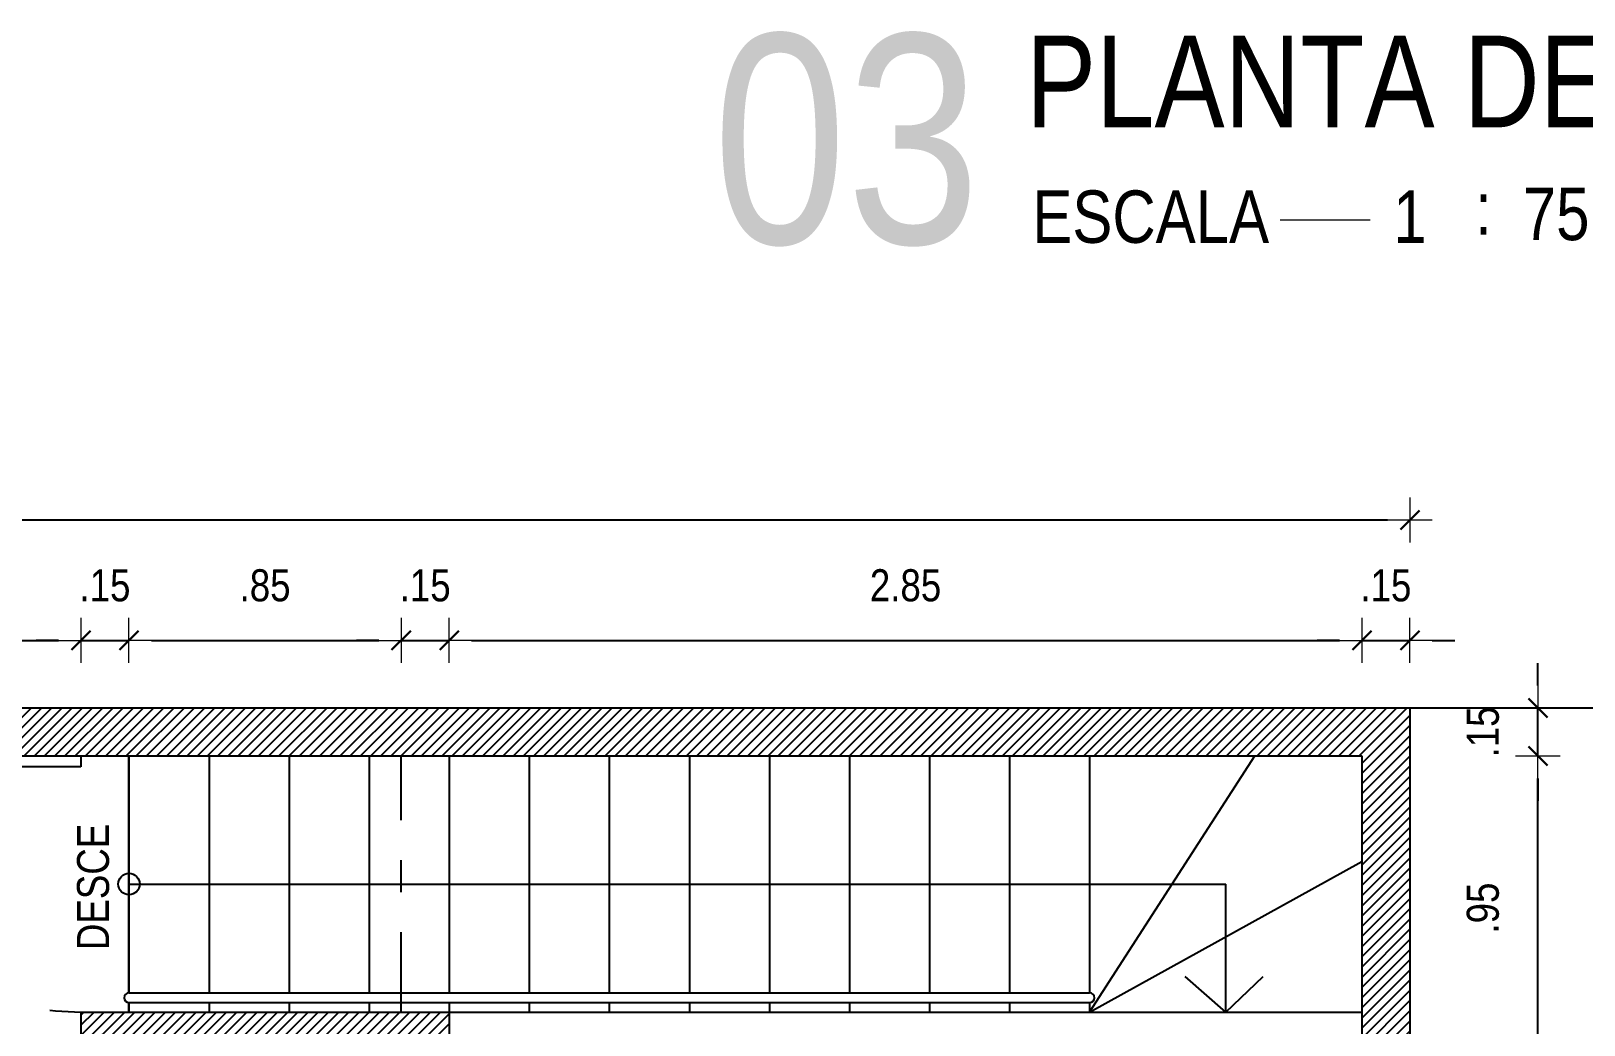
# Model space of a CAD drawing. Extents: x -263 to -176, y -135 to 681.
# Drawn here: x -217.447 to -212.598, y 650.691 to 653.795 of the extents above; entities that cross this region are included whole.
import ezdxf
from ezdxf.enums import TextEntityAlignment as Align

# ---------------------------------------------------------------- set-up
doc = ezdxf.new("R2010")
doc.units = 0
doc.header["$MEASUREMENT"] = 0
doc.header["$PDSIZE"] = -5
doc.linetypes.add('DASHDOT2', pattern=[0.5, 0.25, -0.125, 0, -0.125])
doc.linetypes.add('HIDDEN2', pattern=[0.1875, 0.125, -0.0625])
doc.layers.get('0').update_dxf_attribs({"linetype": 'CONTINUOUS'})
doc.layers.get('Defpoints').update_dxf_attribs({"linetype": 'CONTINUOUS'})
for name, color, linetype in [('COBERTA', 6, 'CONTINUOUS'), ('E-hatch', 8, 'CONTINUOUS'), ('E-txt-g', 3, 'CONTINUOUS'), ('E-TXT-Y', 2, 'CONTINUOUS')]:
    doc.layers.add(name, color=color, linetype=linetype)
for name, color, linetype, lineweight in [('E-Pen-C', 4, 'CONTINUOUS', 15), ('E-Pen-G', 3, 'CONTINUOUS', 30), ('E-Txt-W', 7, 'CONTINUOUS', 20)]:
    doc.layers.add(name, color=color, linetype=linetype, lineweight=lineweight)
doc.styles.add('F2', font='swissc.ttf')
doc.dimstyles.new('DIMENSION-1', dxfattribs={"dimtxt": 0.11, "dimasz": 0.07, "dimexe": 1, "dimexo": 0, "dimgap": 0.12, "dimtad": 1, "dimzin": 7, "dimdsep": 46, "dimtxsty": 'F2', "dimblk1": 'TRACO', "dimblk2": 'TRACO', "dimsah": 1, "dimcen": 1, "dimse1": 1, "dimse2": 1, "dimclrd": 256, "dimclre": 256, "dimclrt": 6, "dimadec": 0, "dimazin": 0, "dimtfac": 1, "dimtix": 1, "dimtmove": 2, "dimatfit": 3, "dimldrblk": 'TRACO', "dimfxl": 1, "dimtolj": 1, "dimtzin": 0, "dimarcsym": 0})

# ---------------------------------------------------------------- blocks, each defined once
blk = doc.blocks.new('TRACO')
at = {"layer": 'E-Pen-C'}
for p, q in [((0, 1), (0, -1)), ((-1, 0), (1, 0))]:
    blk.add_line(p, q, dxfattribs=at)
at = {"layer": 'E-Pen-G'}
blk.add_line((-0.424, -0.424), (0.424, 0.424), dxfattribs=at)
blk = doc.blocks.new('*D400')
at = {"color": 4, "lineweight": -2}
blk.add_line((-212.7416, 650.6505), (-212.7416, 651.4605), dxfattribs=at)
at = {"layer": 'Defpoints', "color": 0, "linetype": 'Continuous'}
for p in [(-213.2913, 651.5305), (-212.7416, 651.5305), (-213.1413, 650.5805)]:
    blk.add_point(p, dxfattribs=at)
at = {"color": 4, "linetype": 'Continuous', "lineweight": -2, "xscale": 0.07, "yscale": 0.07, "zscale": 0.07}
for p, rotation in [((-212.7416, 651.5305), 90), ((-212.7416, 650.5805), 270)]:
    blk.add_blockref('TRACO', p, dxfattribs=dict(at, rotation=rotation))
at = {"color": 4, "linetype": 'Continuous', "insert": (-212.913, 651.0555), "char_height": 0.1, "attachment_point": 5, "rotation": 90, "style": 'F2'}
blk.add_mtext('\\A1;.95', dxfattribs=at)
blk = doc.blocks.new('*D401')
at = {"color": 4, "lineweight": -2}
for p, q in [((-212.7416, 651.7505), (-212.7416, 651.8205)), ((-212.7416, 651.5305), (-212.7416, 651.6805)), ((-212.7416, 651.4605), (-212.7416, 651.3905))]:
    blk.add_line(p, q, dxfattribs=at)
at = {"layer": 'Defpoints', "color": 0, "linetype": 'Continuous'}
for p in [(-213.1413, 651.6805), (-212.7416, 651.6805), (-213.2913, 651.5305)]:
    blk.add_point(p, dxfattribs=at)
at = {"color": 4, "linetype": 'Continuous', "lineweight": -2, "xscale": 0.07, "yscale": 0.07, "zscale": 0.07}
for p, rotation in [((-212.7416, 651.6805), 270), ((-212.7416, 651.5305), 90)]:
    blk.add_blockref('TRACO', p, dxfattribs=dict(at, rotation=rotation))
at = {"color": 4, "linetype": 'Continuous', "insert": (-212.913, 651.6055), "char_height": 0.1, "attachment_point": 5, "rotation": 90, "style": 'F2'}
blk.add_mtext('\\A1;.15', dxfattribs=at)
blk = doc.blocks.new('*D402')
at = {"color": 4, "lineweight": -2}
blk.add_line((-212.4292, 647.7505), (-212.4292, 651.6105), dxfattribs=at)
at = {"layer": 'Defpoints', "color": 0, "linetype": 'Continuous'}
for p in [(-213.1413, 651.6805), (-212.4292, 651.6805), (-213.1413, 647.6805)]:
    blk.add_point(p, dxfattribs=at)
at = {"color": 4, "linetype": 'Continuous', "lineweight": -2, "xscale": 0.07, "yscale": 0.07, "zscale": 0.07}
for p, rotation in [((-212.4292, 651.6805), 90), ((-212.4292, 647.6805), 270)]:
    blk.add_blockref('TRACO', p, dxfattribs=dict(at, rotation=rotation))
at = {"color": 4, "linetype": 'Continuous', "insert": (-212.6005, 649.6805), "char_height": 0.1, "attachment_point": 5, "rotation": 90, "style": 'F2'}
blk.add_mtext('\\A1;4.00', dxfattribs=at)
blk = doc.blocks.new('*D407')
at = {"color": 4, "lineweight": -2}
blk.add_line((-221.0213, 651.8916), (-217.3613, 651.8916), dxfattribs=at)
at = {"layer": 'Defpoints', "color": 0, "linetype": 'Continuous'}
for p in [(-217.2913, 651.8916), (-217.2913, 650.7305), (-221.0913, 649.9305)]:
    blk.add_point(p, dxfattribs=at)
at = {"color": 4, "linetype": 'Continuous', "lineweight": -2, "xscale": 0.07, "yscale": 0.07, "zscale": 0.07, "rotation": 180}
blk.add_blockref('TRACO', (-221.0913, 651.8916), dxfattribs=at)
at = {"color": 4, "linetype": 'Continuous', "lineweight": -2, "xscale": 0.07, "yscale": 0.07, "zscale": 0.07}
blk.add_blockref('TRACO', (-217.2913, 651.8916), dxfattribs=at)
at = {"color": 4, "linetype": 'Continuous', "insert": (-219.1913, 652.0629), "char_height": 0.1, "attachment_point": 5, "style": 'F2'}
blk.add_mtext('\\A1;3.80', dxfattribs=at)
blk = doc.blocks.new('*D408')
at = {"color": 4, "lineweight": -2}
for p, q in [((-217.3613, 651.8916), (-217.4313, 651.8916)), ((-217.2913, 651.8916), (-217.1413, 651.8916)), ((-217.0713, 651.8916), (-217.0013, 651.8916))]:
    blk.add_line(p, q, dxfattribs=at)
at = {"layer": 'Defpoints', "color": 0, "linetype": 'Continuous'}
for p in [(-217.1413, 651.8916), (-217.1413, 651.5305), (-217.2913, 650.7305)]:
    blk.add_point(p, dxfattribs=at)
at = {"color": 4, "linetype": 'Continuous', "lineweight": -2, "xscale": 0.07, "yscale": 0.07, "zscale": 0.07}
blk.add_blockref('TRACO', (-217.2913, 651.8916), dxfattribs=at)
at = {"color": 4, "linetype": 'Continuous', "lineweight": -2, "xscale": 0.07, "yscale": 0.07, "zscale": 0.07, "rotation": 180}
blk.add_blockref('TRACO', (-217.1413, 651.8916), dxfattribs=at)
at = {"color": 4, "linetype": 'Continuous', "insert": (-217.2163, 652.0629), "char_height": 0.1, "attachment_point": 5, "style": 'F2'}
blk.add_mtext('\\A1;.15', dxfattribs=at)
blk = doc.blocks.new('*D409')
at = {"color": 4, "lineweight": -2}
blk.add_line((-217.0713, 651.8916), (-216.3613, 651.8916), dxfattribs=at)
at = {"layer": 'Defpoints', "color": 0, "linetype": 'Continuous'}
for p in [(-216.2913, 651.8916), (-217.1413, 651.5305), (-216.2913, 650.5805)]:
    blk.add_point(p, dxfattribs=at)
at = {"color": 4, "linetype": 'Continuous', "lineweight": -2, "xscale": 0.07, "yscale": 0.07, "zscale": 0.07, "rotation": 180}
blk.add_blockref('TRACO', (-217.1413, 651.8916), dxfattribs=at)
at = {"color": 4, "linetype": 'Continuous', "lineweight": -2, "xscale": 0.07, "yscale": 0.07, "zscale": 0.07}
blk.add_blockref('TRACO', (-216.2913, 651.8916), dxfattribs=at)
at = {"color": 4, "linetype": 'Continuous', "insert": (-216.7163, 652.0629), "char_height": 0.1, "attachment_point": 5, "style": 'F2'}
blk.add_mtext('\\A1;.85', dxfattribs=at)
blk = doc.blocks.new('*D410')
at = {"color": 4, "lineweight": -2}
for p, q in [((-216.3613, 651.8916), (-216.4313, 651.8916)), ((-216.2913, 651.8916), (-216.1413, 651.8916)), ((-216.0713, 651.8916), (-216.0013, 651.8916))]:
    blk.add_line(p, q, dxfattribs=at)
at = {"layer": 'Defpoints', "color": 0, "linetype": 'Continuous'}
for p in [(-216.1413, 651.8916), (-216.1413, 650.7305), (-216.2913, 650.5805)]:
    blk.add_point(p, dxfattribs=at)
at = {"color": 4, "linetype": 'Continuous', "lineweight": -2, "xscale": 0.07, "yscale": 0.07, "zscale": 0.07}
blk.add_blockref('TRACO', (-216.2913, 651.8916), dxfattribs=at)
at = {"color": 4, "linetype": 'Continuous', "lineweight": -2, "xscale": 0.07, "yscale": 0.07, "zscale": 0.07, "rotation": 180}
blk.add_blockref('TRACO', (-216.1413, 651.8916), dxfattribs=at)
at = {"color": 4, "linetype": 'Continuous', "insert": (-216.2163, 652.0629), "char_height": 0.1, "attachment_point": 5, "style": 'F2'}
blk.add_mtext('\\A1;.15', dxfattribs=at)
blk = doc.blocks.new('*D411')
at = {"color": 4, "lineweight": -2}
blk.add_line((-216.0713, 651.8916), (-213.3613, 651.8916), dxfattribs=at)
at = {"layer": 'Defpoints', "color": 0, "linetype": 'Continuous'}
for p in [(-213.2913, 651.8916), (-216.1413, 650.7305), (-213.2913, 650.7305)]:
    blk.add_point(p, dxfattribs=at)
at = {"color": 4, "linetype": 'Continuous', "lineweight": -2, "xscale": 0.07, "yscale": 0.07, "zscale": 0.07, "rotation": 180}
blk.add_blockref('TRACO', (-216.1413, 651.8916), dxfattribs=at)
at = {"color": 4, "linetype": 'Continuous', "lineweight": -2, "xscale": 0.07, "yscale": 0.07, "zscale": 0.07}
blk.add_blockref('TRACO', (-213.2913, 651.8916), dxfattribs=at)
at = {"color": 4, "linetype": 'Continuous', "insert": (-214.7163, 652.063), "char_height": 0.1, "attachment_point": 5, "style": 'F2'}
blk.add_mtext('\\A1;2.85', dxfattribs=at)
blk = doc.blocks.new('*D412')
at = {"color": 4, "lineweight": -2}
for p, q in [((-213.3613, 651.8916), (-213.4313, 651.8916)), ((-213.2913, 651.8916), (-213.1413, 651.8916)), ((-213.0713, 651.8916), (-213.0013, 651.8916))]:
    blk.add_line(p, q, dxfattribs=at)
at = {"layer": 'Defpoints', "color": 0, "linetype": 'Continuous'}
for p in [(-213.1413, 651.8916), (-213.1413, 651.6805), (-213.2913, 650.7305)]:
    blk.add_point(p, dxfattribs=at)
at = {"color": 4, "linetype": 'Continuous', "lineweight": -2, "xscale": 0.07, "yscale": 0.07, "zscale": 0.07}
blk.add_blockref('TRACO', (-213.2913, 651.8916), dxfattribs=at)
at = {"color": 4, "linetype": 'Continuous', "lineweight": -2, "xscale": 0.07, "yscale": 0.07, "zscale": 0.07, "rotation": 180}
blk.add_blockref('TRACO', (-213.1413, 651.8916), dxfattribs=at)
at = {"color": 4, "linetype": 'Continuous', "insert": (-213.2163, 652.0629), "char_height": 0.1, "attachment_point": 5, "style": 'F2'}
blk.add_mtext('\\A1;.15', dxfattribs=at)
blk = doc.blocks.new('*D413')
at = {"color": 4, "lineweight": -2}
blk.add_line((-228.7713, 652.2677), (-213.2113, 652.2677), dxfattribs=at)
at = {"layer": 'Defpoints', "color": 0, "linetype": 'Continuous'}
for p in [(-213.1413, 652.2677), (-228.8413, 651.6805), (-213.1413, 651.6805)]:
    blk.add_point(p, dxfattribs=at)
at = {"color": 4, "linetype": 'Continuous', "lineweight": -2, "xscale": 0.07, "yscale": 0.07, "zscale": 0.07, "rotation": 180}
blk.add_blockref('TRACO', (-228.8413, 652.2677), dxfattribs=at)
at = {"color": 4, "linetype": 'Continuous', "lineweight": -2, "xscale": 0.07, "yscale": 0.07, "zscale": 0.07}
blk.add_blockref('TRACO', (-213.1413, 652.2677), dxfattribs=at)
at = {"color": 4, "linetype": 'Continuous', "insert": (-220.9913, 652.439), "char_height": 0.1, "attachment_point": 5, "style": 'F2'}
blk.add_mtext('\\A1;15.70', dxfattribs=at)
blk = doc.blocks.new('IND_DES')
at = {"layer": 'E-Txt-W', "color": 7}
blk.add_line((0.0269, -0.2428), (0.1984, -0.2428), dxfattribs=at)
at = {"layer": 'E-txt-g', "color": 7, "style": 'F2'}
for s, p in [('ESCALA', (-0.4463, -0.2864)), ('1', (0.2426, -0.2864)), (':', (0.3988, -0.2706))]:
    blk.add_text(s, height=0.1, dxfattribs=at).set_placement(p)
blk.add_attdef('ESCALA', (0.4897, -0.2812), '', height=0.1, dxfattribs=at)
at = {"layer": 'E-Txt-W', "color": 6, "style": 'F2'}
blk.add_attdef('00', text='', height=0.4, dxfattribs=at).set_placement((-0.7083, -0.2881), align=Align.CENTER)
at = {"layer": 'E-TXT-Y', "color": 7, "style": 'F2'}
for tag, p in [('PROJETO', (-0.4563, 0.1829)), ('DESENHO', (-0.4582, -0.0658))]:
    blk.add_attdef(tag, p, '', height=0.175, dxfattribs=at)

msp = doc.modelspace()

# ---------------------------------------------------------------- hatches: boundary and pattern name
at = {"layer": 'E-hatch'}
h = msp.add_hatch(dxfattribs=at)
h.set_pattern_fill('ANSI31', color=256, scale=0.18, style=0)
h.paths.add_polyline_path([(-219.7895, 651.6805), (-219.7895, 651.5305), (-219.0831, 651.5305), (-216.1413, 651.5305), (-213.2913, 651.5305), (-213.2913, 650.5805), (-213.1413, 650.5805), (-213.1413, 651.6805)])
h = msp.add_hatch(dxfattribs=at)
h.set_pattern_fill('ANSI31', color=256, scale=0.18, style=0)
h.paths.add_polyline_path([(-217.2913, 650.7305), (-217.2913, 650.5805), (-216.2913, 650.5805), (-216.2913, 650.4805), (-216.1413, 650.4805), (-216.1413, 650.7305)])

# ---------------------------------------------------------------- linework, layer by layer
at = {"color": 5, "linetype": 'Continuous'}
for p, q in [((-228.8413, 651.6805), (-213.1413, 651.6805)), ((-213.1413, 651.6805), (-213.1413, 650.5805)), ((-228.6913, 651.5305), (-216.1413, 651.5305)), ((-216.1413, 651.5305), (-213.2913, 651.5305)), ((-213.2913, 651.5305), (-213.2913, 650.5805)), ((-217.2913, 650.7305), (-216.1413, 650.7305)), ((-217.2913, 650.7305), (-217.2913, 650.5805)), ((-217.0913, 650.7305), (-216.2913, 650.7305)), ((-216.1413, 650.7305), (-216.1413, 650.4805))]:
    msp.add_line(p, q, dxfattribs=at)
at = {"color": 7, "linetype": 'Continuous'}
for p, q in [((-217.1413, 650.7905), (-217.1413, 651.5305)), ((-217.1413, 651.5305), (-217.1413, 650.7905)), ((-217.1413, 650.7905), (-214.6413, 650.7905)), ((-214.6413, 650.7905), (-214.1413, 650.7905)), ((-217.1413, 650.7305), (-217.1413, 650.7605)), ((-217.1413, 650.7605), (-217.1413, 650.7305)), ((-217.1413, 650.7605), (-214.6413, 650.7605)), ((-214.6413, 650.7605), (-214.1413, 650.7605))]:
    msp.add_line(p, q, dxfattribs=at)
at = {"color": 8, "linetype": 'Continuous'}
for p, q in [((-216.8913, 651.5305), (-216.8913, 650.7905)), ((-216.6413, 651.5305), (-216.6413, 650.7905)), ((-216.3913, 651.5305), (-216.3913, 650.7905)), ((-216.1413, 651.5305), (-216.1413, 650.7905)), ((-215.8913, 651.5305), (-215.8913, 650.7905)), ((-215.6413, 651.5305), (-215.6413, 650.7905)), ((-215.3913, 651.5305), (-215.3913, 650.7905)), ((-215.1413, 651.5305), (-215.1413, 650.7905)), ((-214.8913, 651.5305), (-214.8913, 650.7905)), ((-214.6413, 651.5305), (-214.6413, 650.7905)), ((-214.3913, 651.5305), (-214.3913, 650.7905)), ((-214.1413, 651.5305), (-214.1413, 650.7905)), ((-217.1413, 651.1305), (-213.7163, 651.1305)), ((-213.7163, 650.7305), (-213.7163, 651.1305)), ((-213.7163, 650.7305), (-213.8432, 650.8421)), ((-213.7163, 650.7305), (-213.5991, 650.8421)), ((-216.8913, 650.7605), (-216.8913, 650.7305)), ((-216.6413, 650.7605), (-216.6413, 650.7305)), ((-216.3913, 650.7605), (-216.3913, 650.7305)), ((-216.1413, 650.7605), (-216.1413, 650.7305)), ((-215.8913, 650.7605), (-215.8913, 650.7305)), ((-215.6413, 650.7605), (-215.6413, 650.7305)), ((-215.3913, 650.7605), (-215.3913, 650.7305)), ((-215.1413, 650.7605), (-215.1413, 650.7305)), ((-214.8913, 650.7605), (-214.8913, 650.7305)), ((-214.6413, 650.7605), (-214.6413, 650.7305)), ((-214.3913, 650.7605), (-214.3913, 650.7305)), ((-214.1413, 650.7605), (-214.1413, 650.7305))]:
    msp.add_line(p, q, dxfattribs=at)
at = {"color": 8, "linetype": 'DASHDOT2'}
msp.add_line((-216.2913, 650.7305), (-216.2913, 651.5305), dxfattribs=at)
at = {"color": 6, "linetype": 'Continuous'}
msp.add_line((-216.1413, 650.7305), (-213.2913, 650.7305), dxfattribs=at)
at = {"color": 7, "linetype": 'Continuous'}
msp.add_lwpolyline([(-217.2913, 651.4967), (-218.091, 651.4967), (-218.091, 651.5305), (-217.2913, 651.5305)], close=True, dxfattribs=at)
at = {"color": 8, "linetype": 'Continuous'}
msp.add_circle((-217.1413, 651.1305), 0.0336, dxfattribs=at)
at = {"color": 8, "linetype": 'HIDDEN2'}
msp.add_arc((-217.2909, 651.5313), 0.8008, 182.4771, 269.977, dxfattribs=at)
at = {"color": 7, "linetype": 'Continuous'}
for centre, start, end in [((-217.1413, 650.7755), 90, 270), ((-214.1413, 650.7755), 270, 90)]:
    msp.add_arc(centre, 0.015, start, end, dxfattribs=at)
at = {"layer": 'COBERTA', "color": 8, "linetype": 'Continuous'}
for p, q in [((-213.1413, 651.6805), (-211.6413, 651.6805)), ((-214.1413, 650.7305), (-213.6256, 651.5305)), ((-214.1413, 650.7305), (-213.2913, 651.2007))]:
    msp.add_line(p, q, dxfattribs=at)

# ---------------------------------------------------------------- block references
ref = msp.add_blockref('IND_DES', (-213.5901, 653.6018), dxfattribs=dict(xscale=1.636240131907927, yscale=1.636240131907927, zscale=1.636240131907927))
ref.add_attrib('00', '03', dxfattribs={"layer": 'E-Txt-W', "height": 0.6545, "style": 'F2'}).set_placement((-214.9006, 653.1304), align=Align.CENTER)
ref.add_attrib('DESENHO', 'PLANTA DE COBERTA', (-214.3398, 653.4941), dxfattribs={"layer": 'E-TXT-Y', "color": 2, "height": 0.286342, "style": 'F2'})
ref.add_attrib('ESCALA', '75', (-212.7888, 653.1416), dxfattribs={"layer": 'E-txt-g', "color": 7, "height": 0.16362, "style": 'F2'})

# ---------------------------------------------------------------- texts
at = {"color": 4, "linetype": 'Continuous', "style": 'F2'}
msp.add_text('DESCE', height=0.1, rotation=90, dxfattribs=at).set_placement((-217.3036, 650.9243), align=Align.TOP_LEFT)

# ---------------------------------------------------------------- dimensions: what is measured, and where the dimension line sits
at = {"color": 8, "linetype": 'Continuous'}
for base, p1, p2, picture, middle in [((-213.1413, 652.2677), (-228.8413, 651.6805), (-213.1413, 651.6805), '*D413', (-220.9913, 652.439)), ((-217.2913, 651.8916), (-221.0913, 649.9305), (-217.2913, 650.7305), '*D407', (-219.1913, 652.0629)), ((-217.1413, 651.8916), (-217.2913, 650.7305), (-217.1413, 651.5305), '*D408', (-217.2163, 652.0629)), ((-216.2913, 651.8916), (-217.1413, 651.5305), (-216.2913, 650.5805), '*D409', (-216.7163, 652.0629)), ((-216.1413, 651.8916), (-216.2913, 650.5805), (-216.1413, 650.7305), '*D410', (-216.2163, 652.0629)), ((-213.2913, 651.8916), (-216.1413, 650.7305), (-213.2913, 650.7305), '*D411', (-214.7163, 652.063)), ((-213.1413, 651.8916), (-213.2913, 650.7305), (-213.1413, 651.6805), '*D412', (-213.2163, 652.0629))]:
    dim = msp.add_linear_dim(base=base, p1=p1, p2=p2, dimstyle='DIMENSION-1', override={"dimtxt": 0.1, "dimclrd": 4, "dimclrt": 4, "dimadec": 8, "dimfxl": 0.5, "dimfxlon": 1}, dxfattribs=at)
    dim.commit()
    dim.dimension.update_dxf_attribs({"geometry": picture, "text_midpoint": middle})
for base, p1, p2, picture, middle in [((-212.7416, 651.6805), (-213.2913, 651.5305), (-213.1413, 651.6805), '*D401', (-212.913, 651.6055)), ((-212.4292, 651.6805), (-213.1413, 647.6805), (-213.1413, 651.6805), '*D402', (-212.6005, 649.6805)), ((-212.7416, 651.5305), (-213.1413, 650.5805), (-213.2913, 651.5305), '*D400', (-212.913, 651.0555))]:
    dim = msp.add_linear_dim(base=base, p1=p1, p2=p2, angle=90, dimstyle='DIMENSION-1', override={"dimtxt": 0.1, "dimclrd": 4, "dimclrt": 4, "dimadec": 8, "dimfxl": 0.5, "dimfxlon": 1}, dxfattribs=at)
    dim.commit()
    dim.dimension.update_dxf_attribs({"geometry": picture, "text_midpoint": middle})

doc.saveas('drawing.dxf')
